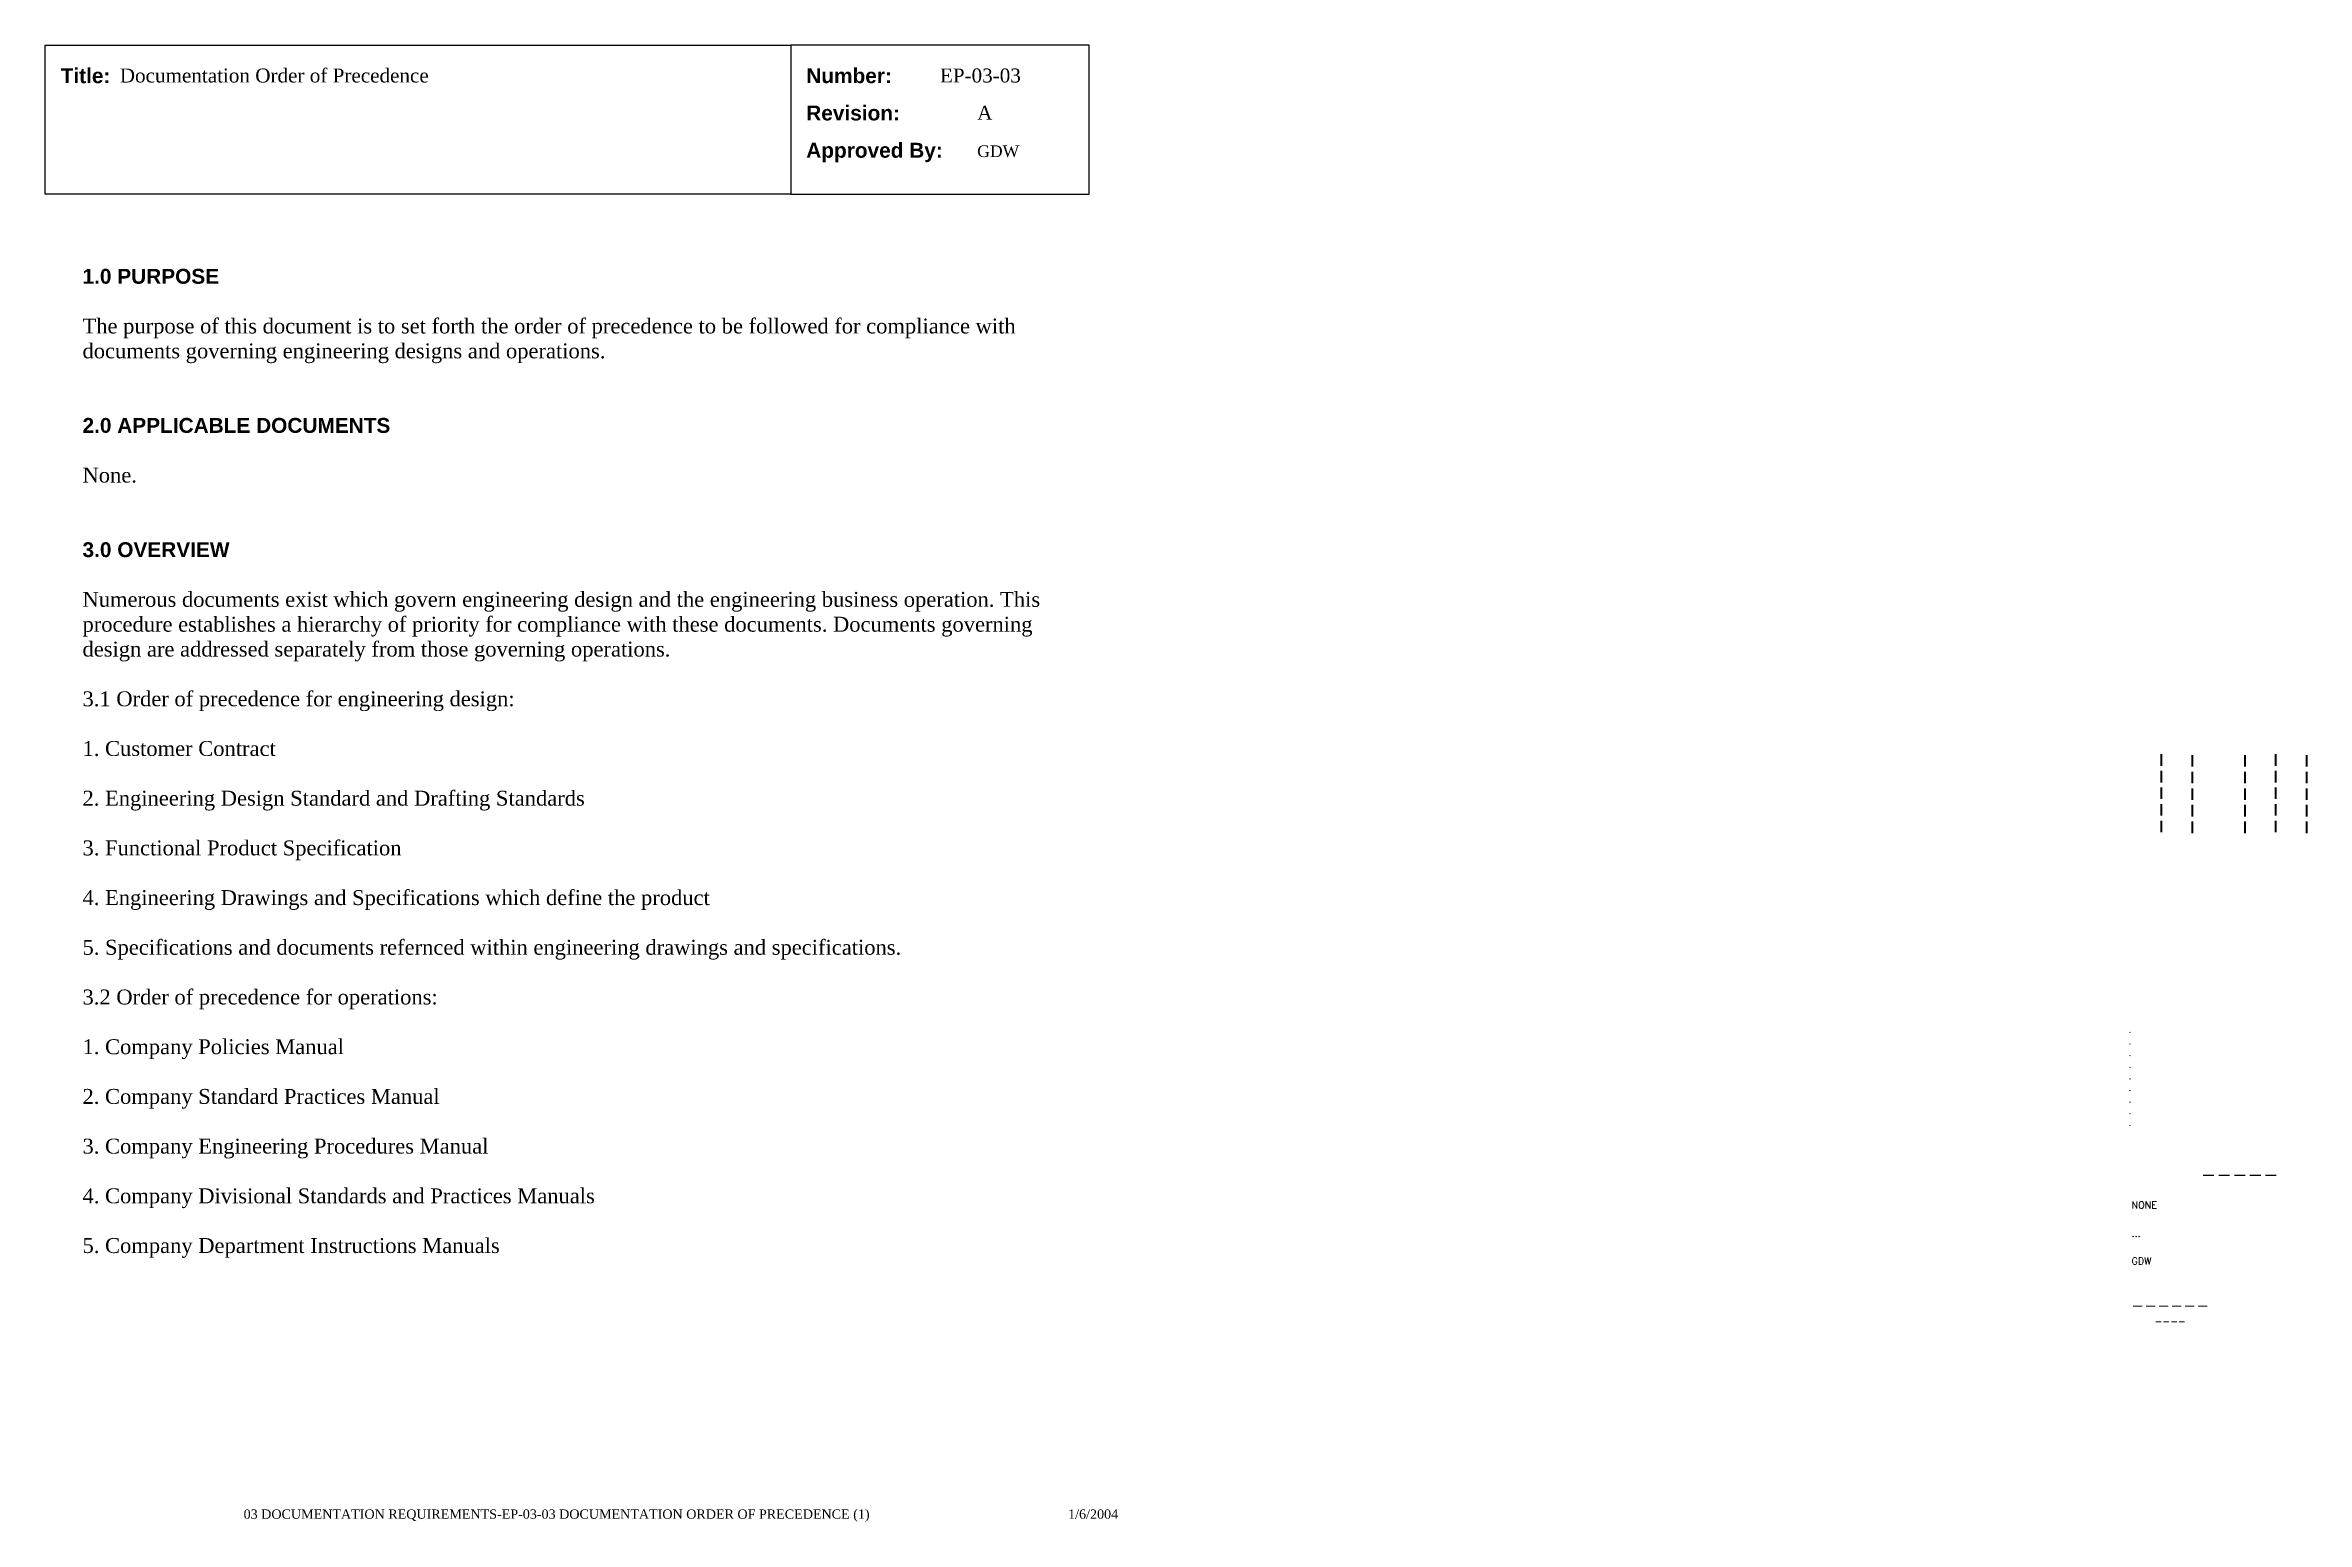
# Paper-space layout 'EP-03-03 Documentation Order of Precedence (1)' of a CAD drawing. Header units: inches. Extents: x 1 to 31.3, y 0.2 to 20.
import ezdxf
from ezdxf.enums import TextEntityAlignment as Align

# ---------------------------------------------------------------- set-up
doc = ezdxf.new("R2010")
doc.units = ezdxf.units.IN
doc.header["$MEASUREMENT"] = 0
doc.layers.add('TitleBlock_Attributes', color=40, linetype='Continuous', plot=False)
doc.layers.add('TitleBlock_Atts_Print', color=1, linetype='Continuous')
doc.styles.get("Standard").update_dxf_attribs({"font": 'simplex.shx'})
doc.styles.add('style1', font='TIMES.TTF')
doc.styles.add('styleAtt', font='TIMES.TTF')
doc.styles.add('TBBIGTEXT', font='complex.shx')

# ---------------------------------------------------------------- blocks, each defined once
blk = doc.blocks.new('Test1')
at = {"layer": 'TitleBlock_Attributes', "style": 'TBBIGTEXT', "width": 0.8}
for tag, p, height in [('SideLine1', (29.492, 9.408), 0.25), ('SideLine2', (29.906, 9.396), 0.25), ('SideLine3', (30.612, 9.396), 0.25), ('SideLine4', (31.026, 9.408), 0.25), ('SideLine5', (31.44, 9.396), 0.25), ('File-Layout', (28.803, 3.641), 0.125)]:
    blk.add_attdef(tag, p, '', height=height, rotation=90, dxfattribs=at)
at = {"layer": 'TitleBlock_Attributes'}
for tag, p, height in [('REV1', (28.947, 6.754), 0.0625), ('REV2', (28.947, 6.598), 0.0625), ('REV3', (28.947, 6.442), 0.0625), ('REV4', (28.947, 6.286), 0.0625), ('REV5', (28.947, 6.13), 0.0625), ('REV6', (28.947, 5.974), 0.0625), ('REV7', (28.947, 5.818), 0.0625), ('REV8', (28.947, 5.662), 0.0625), ('REV9', (28.947, 5.506), 0.0625), ('SCALE', (28.983, 4.394), 0.0938), ('INCHARGE', (28.983, 4.016), 0.0938), ('DRW', (28.983, 3.641), 0.0938)]:
    blk.add_attdef(tag, p, '', height=height, dxfattribs=at)
at = {"layer": 'TitleBlock_Attributes', "style": 'TBBIGTEXT'}
for tag, height, p in [('PROJNUM', 0.188, (30.434, 4.761)), ('DWG_NUM', 0.156, (31.168, 4.127)), ('CUSTOMER', 0.156, (29.501, 3.017)), ('LOCATION', 0.0938, (29.501, 2.835)), ('DESC_1', 0.188, (29.501, 2.412)), ('DESC_2', 0.188, (29.501, 2.1)), ('DESC_3', 0.188, (29.501, 1.787))]:
    blk.add_attdef(tag, text='', height=height, dxfattribs=at).set_placement(p, align=Align.CENTER)
at = {"layer": 'TitleBlock_Attributes'}
blk.add_attdef('DRW_DATE', text='', height=0.0938, dxfattribs=at).set_placement((31.149, 3.648), align=Align.CENTER)

psp = doc.layouts.new('EP-03-03 Documentation Order of Precedence (1)')

# ---------------------------------------------------------------- linework, layer by layer
for points in [[(1, 20), (11, 20), (11, 18), (1, 18)], [(11, 18), (15, 18), (15, 20), (11, 20)]]:
    psp.add_lwpolyline(points, close=True)

# ---------------------------------------------------------------- block references
ref = psp.add_blockref('Test1', (0, 0))
ref.add_attrib('CUSTOMER', '------', dxfattribs={"layer": 'TitleBlock_Attributes', "height": 0.1562, "style": 'TBBIGTEXT'}).set_placement((29.501, 3.017), align=Align.CENTER)
ref.add_attrib('LOCATION', '----', dxfattribs={"layer": 'TitleBlock_Attributes', "height": 0.0938, "style": 'TBBIGTEXT'}).set_placement((29.501, 2.835), align=Align.CENTER)
ref.add_attrib('DESC_1', 'Documentation Order of Precedence', (2, 19.5), dxfattribs={"layer": 'TitleBlock_Atts_Print', "height": 0.1875, "style": 'styleAtt'})
ref.add_attrib('DESC_2', 'EP-03-03', (13, 19.5), dxfattribs={"layer": 'TitleBlock_Atts_Print', "height": 0.1875, "style": 'styleAtt'})
ref.add_attrib('DESC_3', 'A', (13.5, 19), dxfattribs={"layer": 'TitleBlock_Atts_Print', "height": 0.188, "style": 'styleAtt'})
ref.add_attrib('PROJNUM', '-----', dxfattribs={"layer": 'TitleBlock_Attributes', "height": 0.1875, "style": 'TBBIGTEXT'}).set_placement((30.434, 4.761), align=Align.CENTER)
ref.add_attrib('DWG_NUM', 'GDW', (13.5, 18.5), dxfattribs={"layer": 'TitleBlock_Atts_Print', "height": 0.1562, "style": 'styleAtt'})
ref.add_attrib('DRW_DATE', '1/6/2004', dxfattribs={"layer": 'TitleBlock_Atts_Print', "height": 0.125, "style": 'styleAtt'}).set_placement((15.055, 0.232), align=Align.CENTER)
ref.add_attrib('DRW', 'GDW', (28.983, 3.641), dxfattribs={"layer": 'TitleBlock_Attributes', "height": 0.0938})
ref.add_attrib('INCHARGE', '...', (28.983, 4.016), dxfattribs={"layer": 'TitleBlock_Attributes', "height": 0.0938})
ref.add_attrib('SCALE', 'NONE', (28.983, 4.394), dxfattribs={"layer": 'TitleBlock_Attributes', "height": 0.0938})
ref.add_attrib('REV1', '.', (28.947, 6.754), dxfattribs={"layer": 'TitleBlock_Attributes', "height": 0.0625})
ref.add_attrib('REV2', '.', (28.947, 6.598), dxfattribs={"layer": 'TitleBlock_Attributes', "height": 0.0625})
ref.add_attrib('REV3', '.', (28.947, 6.442), dxfattribs={"layer": 'TitleBlock_Attributes', "height": 0.0625})
ref.add_attrib('REV4', '.', (28.947, 6.286), dxfattribs={"layer": 'TitleBlock_Attributes', "height": 0.0625})
ref.add_attrib('REV5', '.', (28.947, 6.13), dxfattribs={"layer": 'TitleBlock_Attributes', "height": 0.0625})
ref.add_attrib('REV6', '.', (28.947, 5.974), dxfattribs={"layer": 'TitleBlock_Attributes', "height": 0.0625})
ref.add_attrib('REV7', '.', (28.947, 5.818), dxfattribs={"layer": 'TitleBlock_Attributes', "height": 0.0625})
ref.add_attrib('REV8', '.', (28.947, 5.662), dxfattribs={"layer": 'TitleBlock_Attributes', "height": 0.0625})
ref.add_attrib('REV9', '.', (28.947, 5.506), dxfattribs={"layer": 'TitleBlock_Attributes', "height": 0.0625})
ref.add_attrib('SideLine1', '-----', (29.492, 9.408), dxfattribs={"layer": 'TitleBlock_Attributes', "height": 0.25, "rotation": 90, "style": 'TBBIGTEXT', "width": 0.8})
ref.add_attrib('SideLine2', '-----', (29.906, 9.396), dxfattribs={"layer": 'TitleBlock_Attributes', "height": 0.25, "rotation": 90, "style": 'TBBIGTEXT', "width": 0.8})
ref.add_attrib('SideLine3', '-----', (30.612, 9.396), dxfattribs={"layer": 'TitleBlock_Attributes', "height": 0.25, "rotation": 90, "style": 'TBBIGTEXT', "width": 0.8})
ref.add_attrib('SideLine4', '-----', (31.026, 9.408), dxfattribs={"layer": 'TitleBlock_Attributes', "height": 0.25, "rotation": 90, "style": 'TBBIGTEXT', "width": 0.8})
ref.add_attrib('SideLine5', '-----', (31.44, 9.396), dxfattribs={"layer": 'TitleBlock_Attributes', "height": 0.25, "rotation": 90, "style": 'TBBIGTEXT', "width": 0.8})
ref.add_attrib('File-Layout', '03 DOCUMENTATION REQUIREMENTS-EP-03-03 DOCUMENTATION ORDER OF PRECEDENCE (1)', dxfattribs={"layer": 'TitleBlock_Atts_Print', "height": 0.125, "style": 'styleAtt'}).set_placement((7.859, 0.232), align=Align.CENTER)

# ---------------------------------------------------------------- texts
at = {"color": 5, "char_height": 0.2, "width": 2, "attachment_point": 1, "line_spacing_factor": 1.5, "style": 'style1'}
for s, insert in [('{\\fArial|b1|i0|c0|p34;Title:}', (1.207, 19.691)), ('{\\fArial|b1|i0|c0|p34;Number:\\PRevision:\\PApproved By:}', (11.207, 19.691))]:
    psp.add_mtext(s, dxfattribs=dict(at, insert=insert))
at = {"color": 5, "insert": (1.5, 17), "char_height": 0.2, "width": 13, "attachment_point": 1, "style": 'style1'}
psp.add_mtext('{\\fArial|b1|i0|c0|p34;1.0 PURPOSE\\P\\P}The purpose of this document is to set forth the order of precedence to be followed for compliance with documents governing engineering designs and operations.\\P\\P\\P{\\fArial|b1|i0|c0|p34;2.0 APPLICABLE DOCUMENTS\\P\\P}None.\\P\\P\\P{\\fArial|b1|i0|c0|p34;3.0 OVERVIEW\\P\\P}Numerous documents exist which govern engineering design and the engineering business operation. This procedure establishes a hierarchy of priority for compliance with these documents. Documents governing design are addressed separately from those governing operations.\\P\\P3.1 Order of precedence for engineering design:\\P\\P1. Customer Contract\\P\\P2. Engineering Design Standard and Drafting Standards\\P\\P3. Functional Product Specification\\P\\P4. Engineering Drawings and Specifications which define the product\\P\\P5. Specifications and documents refernced within engineering drawings and specifications.\\P\\P3.2 Order of precedence for operations:\\P\\P1. Company Policies Manual\\P\\P2. Company Standard Practices Manual\\P\\P3. Company Engineering Procedures Manual\\P\\P4. Company Divisional Standards and Practices Manuals\\P\\P5. Company Department Instructions Manuals', dxfattribs=at)

doc.saveas('drawing.dxf')
